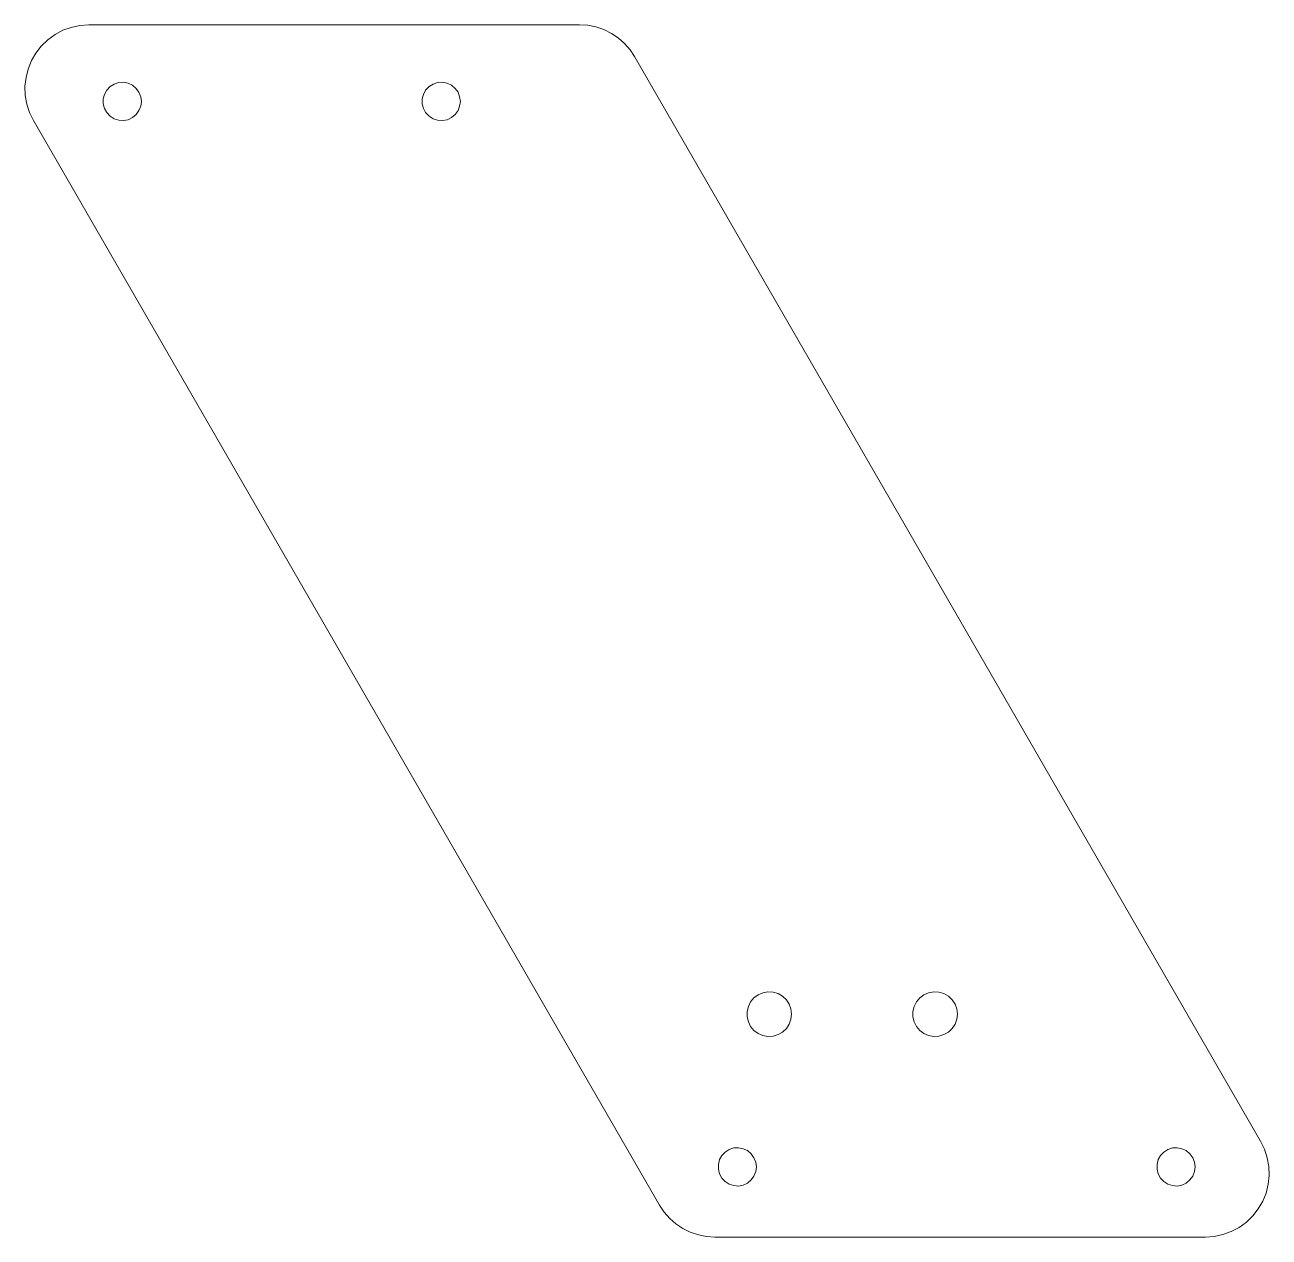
# Model space of a CAD drawing. Header units: millimetres. Extents: x 8 to 203, y 74 to 264.
import ezdxf

# ---------------------------------------------------------------- set-up
doc = ezdxf.new("R2010")
doc.units = ezdxf.units.MM
doc.header["$MEASUREMENT"] = 0
doc.layers.add('Calque 1', color=7, linetype='Continuous', lineweight=0)

msp = doc.modelspace()

# ---------------------------------------------------------------- linework, layer by layer
at = {"layer": 'Calque 1', "color": 7, "lineweight": 9}
for points, knots in [([(18.2, 264.34), (18.2, 264.34), (16.79, 264.23), (16.79, 264.23), (16.79, 264.23), (15.45, 263.95), (15.45, 263.95), (15.45, 263.95), (14.11, 263.49), (14.11, 263.49), (14.11, 263.49), (12.91, 262.82), (12.91, 262.82), (12.91, 262.82), (11.78, 262.01), (11.78, 262.01), (11.78, 262.01), (10.76, 261.02), (10.76, 261.02), (10.76, 261.02), (9.91, 259.93), (9.91, 259.93), (9.91, 259.93), (9.21, 258.73), (9.21, 258.73), (9.21, 258.73), (8.68, 257.42), (8.68, 257.42), (8.68, 257.42), (8.36, 256.08), (8.36, 256.08), (8.36, 256.08), (8.18, 254.71), (8.18, 254.71), (8.18, 254.71), (8.25, 253.29), (8.25, 253.29), (8.25, 253.29), (8.5, 251.92), (8.5, 251.92), (8.5, 251.92), (8.93, 250.61), (8.93, 250.61), (8.93, 250.61), (9.52, 249.34), (9.52, 249.34)], [0, 0, 0, 0, 1, 1, 1, 2, 2, 2, 3, 3, 3, 4, 4, 4, 5, 5, 5, 6, 6, 6, 7, 7, 7, 8, 8, 8, 9, 9, 9, 10, 10, 10, 11, 11, 11, 12, 12, 12, 13, 13, 13, 14, 14, 14, 15, 15, 15, 15]), ([(103.75, 259.36), (103.75, 259.36), (103.05, 260.42), (103.05, 260.42), (103.05, 260.42), (102.16, 261.41), (102.16, 261.41), (102.16, 261.41), (101.18, 262.29), (101.18, 262.29), (101.18, 262.29), (100.12, 263), (100.12, 263), (100.12, 263), (98.92, 263.6), (98.92, 263.6), (98.92, 263.6), (97.68, 264.02), (97.68, 264.02), (97.68, 264.02), (96.41, 264.27), (96.41, 264.27), (96.41, 264.27), (95.11, 264.34), (95.11, 264.34)], [0, 0, 0, 0, 1, 1, 1, 2, 2, 2, 3, 3, 3, 4, 4, 4, 5, 5, 5, 6, 6, 6, 7, 7, 7, 8, 8, 8, 8]), ([(26.46, 252.34), (26.46, 252.34), (26.35, 253.08), (26.35, 253.08), (26.35, 253.08), (26.07, 253.79), (26.07, 253.79), (26.07, 253.79), (25.65, 254.39), (25.65, 254.39), (25.65, 254.39), (25.05, 254.88), (25.05, 254.88), (25.05, 254.88), (24.38, 255.2), (24.38, 255.2), (24.38, 255.2), (23.64, 255.34), (23.64, 255.34), (23.64, 255.34), (22.9, 255.31), (22.9, 255.31), (22.9, 255.31), (22.19, 255.06), (22.19, 255.06), (22.19, 255.06), (21.55, 254.67), (21.55, 254.67), (21.55, 254.67), (21.03, 254.11), (21.03, 254.11), (21.03, 254.11), (20.67, 253.44), (20.67, 253.44), (20.67, 253.44), (20.46, 252.73), (20.46, 252.73), (20.46, 252.73), (20.46, 251.95), (20.46, 251.95), (20.46, 251.95), (20.67, 251.25), (20.67, 251.25), (20.67, 251.25), (21.03, 250.58), (21.03, 250.58), (21.03, 250.58), (21.55, 250.05), (21.55, 250.05), (21.55, 250.05), (22.19, 249.63), (22.19, 249.63), (22.19, 249.63), (22.9, 249.41), (22.9, 249.41), (22.9, 249.41), (23.64, 249.34), (23.64, 249.34), (23.64, 249.34), (24.38, 249.48), (24.38, 249.48), (24.38, 249.48), (25.05, 249.8), (25.05, 249.8), (25.05, 249.8), (25.65, 250.3), (25.65, 250.3), (25.65, 250.3), (26.07, 250.9), (26.07, 250.9), (26.07, 250.9), (26.35, 251.6), (26.35, 251.6), (26.35, 251.6), (26.46, 252.34), (26.46, 252.34)], [0, 0, 0, 0, 1, 1, 1, 2, 2, 2, 3, 3, 3, 4, 4, 4, 5, 5, 5, 6, 6, 6, 7, 7, 7, 8, 8, 8, 9, 9, 9, 10, 10, 10, 11, 11, 11, 12, 12, 12, 13, 13, 13, 14, 14, 14, 15, 15, 15, 16, 16, 16, 17, 17, 17, 18, 18, 18, 19, 19, 19, 20, 20, 20, 21, 21, 21, 22, 22, 22, 23, 23, 23, 24, 24, 24, 25, 25, 25, 25]), ([(76.45, 252.34), (76.45, 252.34), (76.34, 253.08), (76.34, 253.08), (76.34, 253.08), (76.09, 253.79), (76.09, 253.79), (76.09, 253.79), (75.64, 254.39), (75.64, 254.39), (75.64, 254.39), (75.07, 254.88), (75.07, 254.88), (75.07, 254.88), (74.37, 255.2), (74.37, 255.2), (74.37, 255.2), (73.62, 255.34), (73.62, 255.34), (73.62, 255.34), (72.88, 255.31), (72.88, 255.31), (72.88, 255.31), (72.18, 255.06), (72.18, 255.06), (72.18, 255.06), (71.54, 254.67), (71.54, 254.67), (71.54, 254.67), (71.01, 254.11), (71.01, 254.11), (71.01, 254.11), (70.66, 253.44), (70.66, 253.44), (70.66, 253.44), (70.48, 252.73), (70.48, 252.73), (70.48, 252.73), (70.48, 251.95), (70.48, 251.95), (70.48, 251.95), (70.66, 251.25), (70.66, 251.25), (70.66, 251.25), (71.01, 250.58), (71.01, 250.58), (71.01, 250.58), (71.54, 250.05), (71.54, 250.05), (71.54, 250.05), (72.18, 249.63), (72.18, 249.63), (72.18, 249.63), (72.88, 249.41), (72.88, 249.41), (72.88, 249.41), (73.62, 249.34), (73.62, 249.34), (73.62, 249.34), (74.37, 249.48), (74.37, 249.48), (74.37, 249.48), (75.07, 249.8), (75.07, 249.8), (75.07, 249.8), (75.64, 250.3), (75.64, 250.3), (75.64, 250.3), (76.09, 250.9), (76.09, 250.9), (76.09, 250.9), (76.34, 251.6), (76.34, 251.6), (76.34, 251.6), (76.45, 252.34), (76.45, 252.34)], [0, 0, 0, 0, 1, 1, 1, 2, 2, 2, 3, 3, 3, 4, 4, 4, 5, 5, 5, 6, 6, 6, 7, 7, 7, 8, 8, 8, 9, 9, 9, 10, 10, 10, 11, 11, 11, 12, 12, 12, 13, 13, 13, 14, 14, 14, 15, 15, 15, 16, 16, 16, 17, 17, 17, 18, 18, 18, 19, 19, 19, 20, 20, 20, 21, 21, 21, 22, 22, 22, 23, 23, 23, 24, 24, 24, 25, 25, 25, 25]), ([(128.38, 109.29), (128.38, 109.29), (128.27, 110.1), (128.27, 110.1), (128.27, 110.1), (128.02, 110.84), (128.02, 110.84), (128.02, 110.84), (127.56, 111.51), (127.56, 111.51), (127.56, 111.51), (126.96, 112.08), (126.96, 112.08), (126.96, 112.08), (126.26, 112.5), (126.26, 112.5), (126.26, 112.5), (125.48, 112.71), (125.48, 112.71), (125.48, 112.71), (124.67, 112.78), (124.67, 112.78), (124.67, 112.78), (123.86, 112.64), (123.86, 112.64), (123.86, 112.64), (123.12, 112.32), (123.12, 112.32), (123.12, 112.32), (122.48, 111.83), (122.48, 111.83), (122.48, 111.83), (121.96, 111.2), (121.96, 111.2), (121.96, 111.2), (121.6, 110.49), (121.6, 110.49), (121.6, 110.49), (121.39, 109.68), (121.39, 109.68), (121.39, 109.68), (121.39, 108.87), (121.39, 108.87), (121.39, 108.87), (121.6, 108.09), (121.6, 108.09), (121.6, 108.09), (121.96, 107.35), (121.96, 107.35), (121.96, 107.35), (122.48, 106.72), (122.48, 106.72), (122.48, 106.72), (123.12, 106.26), (123.12, 106.26), (123.12, 106.26), (123.86, 105.94), (123.86, 105.94), (123.86, 105.94), (124.67, 105.8), (124.67, 105.8), (124.67, 105.8), (125.48, 105.83), (125.48, 105.83), (125.48, 105.83), (126.26, 106.08), (126.26, 106.08), (126.26, 106.08), (126.96, 106.47), (126.96, 106.47), (126.96, 106.47), (127.56, 107.03), (127.56, 107.03), (127.56, 107.03), (128.02, 107.7), (128.02, 107.7), (128.02, 107.7), (128.27, 108.48), (128.27, 108.48), (128.27, 108.48), (128.38, 109.29), (128.38, 109.29)], [0, 0, 0, 0, 1, 1, 1, 2, 2, 2, 3, 3, 3, 4, 4, 4, 5, 5, 5, 6, 6, 6, 7, 7, 7, 8, 8, 8, 9, 9, 9, 10, 10, 10, 11, 11, 11, 12, 12, 12, 13, 13, 13, 14, 14, 14, 15, 15, 15, 16, 16, 16, 17, 17, 17, 18, 18, 18, 19, 19, 19, 20, 20, 20, 21, 21, 21, 22, 22, 22, 23, 23, 23, 24, 24, 24, 25, 25, 25, 26, 26, 26, 27, 27, 27, 27]), ([(154.38, 109.29), (154.38, 109.29), (154.27, 110.1), (154.27, 110.1), (154.27, 110.1), (154.02, 110.84), (154.02, 110.84), (154.02, 110.84), (153.56, 111.51), (153.56, 111.51), (153.56, 111.51), (152.96, 112.08), (152.96, 112.08), (152.96, 112.08), (152.26, 112.5), (152.26, 112.5), (152.26, 112.5), (151.48, 112.71), (151.48, 112.71), (151.48, 112.71), (150.67, 112.78), (150.67, 112.78), (150.67, 112.78), (149.86, 112.64), (149.86, 112.64), (149.86, 112.64), (149.12, 112.32), (149.12, 112.32), (149.12, 112.32), (148.48, 111.83), (148.48, 111.83), (148.48, 111.83), (147.95, 111.2), (147.95, 111.2), (147.95, 111.2), (147.6, 110.49), (147.6, 110.49), (147.6, 110.49), (147.39, 109.68), (147.39, 109.68), (147.39, 109.68), (147.39, 108.87), (147.39, 108.87), (147.39, 108.87), (147.6, 108.09), (147.6, 108.09), (147.6, 108.09), (147.95, 107.35), (147.95, 107.35), (147.95, 107.35), (148.48, 106.72), (148.48, 106.72), (148.48, 106.72), (149.12, 106.26), (149.12, 106.26), (149.12, 106.26), (149.86, 105.94), (149.86, 105.94), (149.86, 105.94), (150.67, 105.8), (150.67, 105.8), (150.67, 105.8), (151.48, 105.83), (151.48, 105.83), (151.48, 105.83), (152.26, 106.08), (152.26, 106.08), (152.26, 106.08), (152.96, 106.47), (152.96, 106.47), (152.96, 106.47), (153.56, 107.03), (153.56, 107.03), (153.56, 107.03), (154.02, 107.7), (154.02, 107.7), (154.02, 107.7), (154.27, 108.48), (154.27, 108.48), (154.27, 108.48), (154.38, 109.29), (154.38, 109.29)], [0, 0, 0, 0, 1, 1, 1, 2, 2, 2, 3, 3, 3, 4, 4, 4, 5, 5, 5, 6, 6, 6, 7, 7, 7, 8, 8, 8, 9, 9, 9, 10, 10, 10, 11, 11, 11, 12, 12, 12, 13, 13, 13, 14, 14, 14, 15, 15, 15, 16, 16, 16, 17, 17, 17, 18, 18, 18, 19, 19, 19, 20, 20, 20, 21, 21, 21, 22, 22, 22, 23, 23, 23, 24, 24, 24, 25, 25, 25, 26, 26, 26, 27, 27, 27, 27]), ([(122.87, 85.34), (122.87, 85.34), (122.77, 86.08), (122.77, 86.08), (122.77, 86.08), (122.48, 86.78), (122.48, 86.78), (122.48, 86.78), (122.06, 87.38), (122.06, 87.38), (122.06, 87.38), (121.46, 87.88), (121.46, 87.88), (121.46, 87.88), (120.79, 88.19), (120.79, 88.19), (120.79, 88.19), (120.05, 88.34), (120.05, 88.34), (120.05, 88.34), (119.31, 88.3), (119.31, 88.3), (119.31, 88.3), (118.6, 88.05), (118.6, 88.05), (118.6, 88.05), (117.97, 87.67), (117.97, 87.67), (117.97, 87.67), (117.44, 87.1), (117.44, 87.1), (117.44, 87.1), (117.09, 86.47), (117.09, 86.47), (117.09, 86.47), (116.91, 85.72), (116.91, 85.72), (116.91, 85.72), (116.91, 84.98), (116.91, 84.98), (116.91, 84.98), (117.09, 84.24), (117.09, 84.24), (117.09, 84.24), (117.44, 83.57), (117.44, 83.57), (117.44, 83.57), (117.97, 83.04), (117.97, 83.04), (117.97, 83.04), (118.6, 82.62), (118.6, 82.62), (118.6, 82.62), (119.31, 82.41), (119.31, 82.41), (119.31, 82.41), (120.05, 82.34), (120.05, 82.34), (120.05, 82.34), (120.79, 82.48), (120.79, 82.48), (120.79, 82.48), (121.46, 82.8), (121.46, 82.8), (121.46, 82.8), (122.06, 83.29), (122.06, 83.29), (122.06, 83.29), (122.48, 83.89), (122.48, 83.89), (122.48, 83.89), (122.77, 84.6), (122.77, 84.6), (122.77, 84.6), (122.87, 85.34), (122.87, 85.34)], [0, 0, 0, 0, 1, 1, 1, 2, 2, 2, 3, 3, 3, 4, 4, 4, 5, 5, 5, 6, 6, 6, 7, 7, 7, 8, 8, 8, 9, 9, 9, 10, 10, 10, 11, 11, 11, 12, 12, 12, 13, 13, 13, 14, 14, 14, 15, 15, 15, 16, 16, 16, 17, 17, 17, 18, 18, 18, 19, 19, 19, 20, 20, 20, 21, 21, 21, 22, 22, 22, 23, 23, 23, 24, 24, 24, 25, 25, 25, 25]), ([(191.63, 85.34), (191.63, 85.34), (191.52, 86.08), (191.52, 86.08), (191.52, 86.08), (191.28, 86.78), (191.28, 86.78), (191.28, 86.78), (190.82, 87.38), (190.82, 87.38), (190.82, 87.38), (190.25, 87.88), (190.25, 87.88), (190.25, 87.88), (189.55, 88.19), (189.55, 88.19), (189.55, 88.19), (188.81, 88.34), (188.81, 88.34), (188.81, 88.34), (188.07, 88.3), (188.07, 88.3), (188.07, 88.3), (187.36, 88.05), (187.36, 88.05), (187.36, 88.05), (186.73, 87.67), (186.73, 87.67), (186.73, 87.67), (186.2, 87.1), (186.2, 87.1), (186.2, 87.1), (185.84, 86.47), (185.84, 86.47), (185.84, 86.47), (185.67, 85.72), (185.67, 85.72), (185.67, 85.72), (185.67, 84.98), (185.67, 84.98), (185.67, 84.98), (185.84, 84.24), (185.84, 84.24), (185.84, 84.24), (186.2, 83.57), (186.2, 83.57), (186.2, 83.57), (186.73, 83.04), (186.73, 83.04), (186.73, 83.04), (187.36, 82.62), (187.36, 82.62), (187.36, 82.62), (188.07, 82.41), (188.07, 82.41), (188.07, 82.41), (188.81, 82.34), (188.81, 82.34), (188.81, 82.34), (189.55, 82.48), (189.55, 82.48), (189.55, 82.48), (190.25, 82.8), (190.25, 82.8), (190.25, 82.8), (190.82, 83.29), (190.82, 83.29), (190.82, 83.29), (191.28, 83.89), (191.28, 83.89), (191.28, 83.89), (191.52, 84.6), (191.52, 84.6), (191.52, 84.6), (191.63, 85.34), (191.63, 85.34)], [0, 0, 0, 0, 1, 1, 1, 2, 2, 2, 3, 3, 3, 4, 4, 4, 5, 5, 5, 6, 6, 6, 7, 7, 7, 8, 8, 8, 9, 9, 9, 10, 10, 10, 11, 11, 11, 12, 12, 12, 13, 13, 13, 14, 14, 14, 15, 15, 15, 16, 16, 16, 17, 17, 17, 18, 18, 18, 19, 19, 19, 20, 20, 20, 21, 21, 21, 22, 22, 22, 23, 23, 23, 24, 24, 24, 25, 25, 25, 25]), ([(193.25, 74.33), (193.25, 74.33), (194.63, 74.44), (194.63, 74.44), (194.63, 74.44), (196, 74.72), (196, 74.72), (196, 74.72), (197.31, 75.21), (197.31, 75.21), (197.31, 75.21), (198.54, 75.85), (198.54, 75.85), (198.54, 75.85), (199.67, 76.69), (199.67, 76.69), (199.67, 76.69), (200.7, 77.65), (200.7, 77.65), (200.7, 77.65), (201.54, 78.74), (201.54, 78.74), (201.54, 78.74), (202.25, 79.97), (202.25, 79.97), (202.25, 79.97), (202.78, 81.24), (202.78, 81.24), (202.78, 81.24), (203.09, 82.62), (203.09, 82.62), (203.09, 82.62), (203.24, 84), (203.24, 84), (203.24, 84), (203.2, 85.41), (203.2, 85.41), (203.2, 85.41), (202.95, 86.75), (202.95, 86.75), (202.95, 86.75), (202.53, 88.09), (202.53, 88.09), (202.53, 88.09), (201.89, 89.36), (201.89, 89.36)], [0, 0, 0, 0, 1, 1, 1, 2, 2, 2, 3, 3, 3, 4, 4, 4, 5, 5, 5, 6, 6, 6, 7, 7, 7, 8, 8, 8, 9, 9, 9, 10, 10, 10, 11, 11, 11, 12, 12, 12, 13, 13, 13, 14, 14, 14, 15, 15, 15, 15]), ([(107.67, 79.34), (107.67, 79.34), (108.41, 78.25), (108.41, 78.25), (108.41, 78.25), (109.29, 77.26), (109.29, 77.26), (109.29, 77.26), (110.24, 76.41), (110.24, 76.41), (110.24, 76.41), (111.34, 75.67), (111.34, 75.67), (111.34, 75.67), (112.5, 75.11), (112.5, 75.11), (112.5, 75.11), (113.77, 74.68), (113.77, 74.68), (113.77, 74.68), (115.04, 74.44), (115.04, 74.44), (115.04, 74.44), (116.35, 74.33), (116.35, 74.33)], [0, 0, 0, 0, 1, 1, 1, 2, 2, 2, 3, 3, 3, 4, 4, 4, 5, 5, 5, 6, 6, 6, 7, 7, 7, 8, 8, 8, 8])]:
    msp.add_open_spline(points, degree=3, knots=knots, dxfattribs=at)
for points in [[(95.11, 264.34), (95.11, 264.34), (18.2, 264.34), (18.2, 264.34)], [(201.89, 89.36), (201.89, 89.36), (103.75, 259.36), (103.75, 259.36)], [(9.52, 249.34), (9.52, 249.34), (107.67, 79.34), (107.67, 79.34)], [(116.35, 74.33), (116.35, 74.33), (193.25, 74.33), (193.25, 74.33)]]:
    msp.add_open_spline(points, degree=3, dxfattribs=at)

doc.saveas('drawing.dxf')
